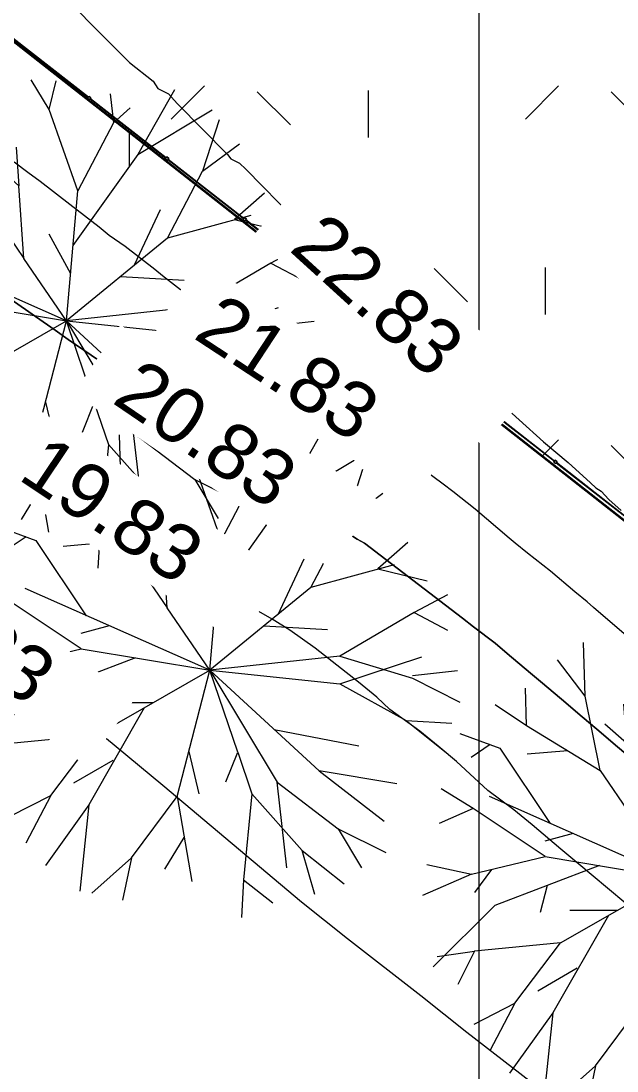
# Model space of a CAD drawing. Header units: metres. Extents: x -207 to 292, y -187 to 169.
# Drawn here: x -109.54 to -97.45, y -127.81 to -106.49 of the extents above; entities that cross this region are included whole.
import ezdxf

# ---------------------------------------------------------------- set-up
doc = ezdxf.new("R2010")
doc.units = ezdxf.units.M
doc.linetypes.add('IMPORT-IMPORT-LÍMITE2 _2_', pattern=[36.83, 6.35, -2.54, 0, -2.54, 25.4, 0, 0, 0])
for name, color, linetype, lineweight in [('A-GLAZ-CWMG', 7, 'Continuous', 9), ('ACHURADO', 7, 'Continuous', 9), ('arboles y arbustos', 7, 'Continuous', 9), ('C-TOPO', 7, 'Continuous', 9), ('C-TOPO-LABL', 7, 'Continuous', 9), ('C-TOPO-MAJR', 7, 'Continuous', 35), ('grilla', 7, 'Continuous', 9), ('linea propiedad', 7, 'IMPORT-IMPORT-LÍMITE2 _2_', 35)]:
    doc.layers.add(name, color=color, linetype=linetype, lineweight=lineweight)
doc.layers.add('PR10-ARQ-PL-001-Emplazamiento-C-1_dwg', color=7, linetype='Continuous', lineweight=9, true_color=0x767676)
doc.styles.add('Arial_2', font='arial.ttf', dxfattribs={"height": 1.125})

# ---------------------------------------------------------------- blocks, each defined once
blk = doc.blocks.new('PR10-ARQ-PL-001-Emplazamiento-C-1_dwg_Circular Mullion - 5mm-517344-PLANTA EMPLAZAMIENTO-674655-PLANTA EMPLAZAMIENTO ACTUALIZADO')
at = {"layer": 'A-GLAZ-CWMG', "flags": 128}
for points in [[(-84.442, 139.656), (-83.711, 141.464), (-83.713, 141.465), (-83.716, 141.466), (-84.446, 139.658), (-84.444, 139.657)], [(-84.444, 139.657), (-83.713, 141.465)]]:
    blk.add_lwpolyline(points, close=True, dxfattribs=at)
blk = doc.blocks.new('PR10-ARQ-PL-001-Emplazamiento-C-1_dwg_Rectangular Mullion - 50 x 50 mm-517346-PLANTA EMPLAZAMIENTO-674657-PLANTA EMPLAZAMIENTO ACTUALIZADO')
at = {"layer": 'A-GLAZ-CWMG', "flags": 128}
blk.add_lwpolyline([(0.025, 0.025), (-0.025, 0.025), (-0.025, -0.025), (0.025, -0.025)], close=True, dxfattribs=at)
blk = doc.blocks.new('PR10-ARQ-PL-001-Emplazamiento-C-1_dwg_Rectangular Mullion - 50 x 50 mm-517357-PLANTA EMPLAZAMIENTO-674659-PLANTA EMPLAZAMIENTO ACTUALIZADO')
at = {"layer": 'A-GLAZ-CWMG', "flags": 128}
blk.add_lwpolyline([(0.025, 0.025), (0.025, -0.025), (-0.025, -0.025), (-0.025, 0.025)], close=True, dxfattribs=at)
blk = doc.blocks.new('PR10-ARQ-PL-001-Emplazamiento-C-1_dwg_PR10-ARQ-PL-001-Emplazamiento-WIP-A_dwg_arbolito2-671575-PLANTA EMPLAZAMIENTO-674710-PLANTA EMPLAZAMIENTO ACTUALIZADO')
at = {"layer": 'arboles y arbustos'}
for p, q in [((79, 3660), (-283, 4264)), ((-1368, 3061), (-1929, 3801)), ((3531, 3446), (3194, 2410)), ((1704, 3199), (1704, 2495)), ((1878, 2746), (565, 895)), ((-3295, 2076), (-3678, 1817)), ((-2547, 1888), (-1721, 1960)), ((2336, 1620), (1807, 496)), ((76, 1135), (516, 326)), ((-3637, 777), (-4331, 473)), ((-1609, 271), (-2183, 115)), ((2821, 188), (1534, 261)), ((3068, -911), (4732, -361)), ((-3676, -555), (-4665, -988)), ((-3269, -458), (-3616, -929)), ((-2140, -787), (-2280, -1329)), ((5457, -647), (4542, -746)), ((-716, -1292), (-1676, -1292)), ((4413, -1655), (5341, -1707)), ((1739, -1838), (3454, -2164)), ((-4369, -2226), (-3610, -2120)), ((6, -2283), (211, -3139)), ((-2328, -2920), (-1527, -2458)), ((-2796, -3175), (-3300, -4141)), ((-2023, -3367), (-2208, -5117)), ((-482, -4668), (-87, -4026)), ((3034, -3854), (4001, -4335)), ((-1156, -4443), (-1342, -5303)), ((1114, -4886), (1071, -5652))]:
    blk.add_line(p, q, dxfattribs=at)
at = {"layer": 'arboles y arbustos', "flags": 128}
for points in [[(-2560, 2465), (-1063, 1554), (-1368, 3061), (-1401, 4150)], [(1385, 3388), (661, 2007), (79, 3660), (221, 4243)], [(2623, 4059), (1878, 2746), (3390, 3652)], [(1322, 3974), (1385, 3388), (1728, 3690)], [(-3197, 2891), (-2560, 2465), (-2576, 3223)], [(-589, 2897), (-531, 2106), (-968, 2495)], [(4172, 1505), (2480, 1049), (3194, 2410), (3940, 2964)], [(-3908, 2302), (-3099, 2004), (-2078, 473)], [(-1063, 1554), (-433, 633), (-531, 2106)], [(2480, 1049), (433, -633), (661, 2007)], [(4449, 1960), (3842, 1426), (4838, 1183)], [(-4583, -358), (-3676, -555), (-2181, -197), (-3637, 777), (-4292, 1176)], [(-2181, -197), (433, -633), (-3312, 1026)], [(5254, 901), (4577, 540), (5249, 185)], [(-1866, -1951), (433, -633), (-433, 633)], [(4577, 540), (3067, -348), (433, -633), (2646, -2675)], [(-1080, -381), (-3199, -1193), (-4453, -2432)], [(3067, -348), (4539, -791), (5502, -1281)], [(-230, -3198), (433, -633), (1795, -2906)], [(997, -2297), (433, -633), (3068, -911), (4413, -1655), (5264, -2335)], [(-898, -1396), (-2023, -3367), (-2901, -4596)], [(-3623, -3597), (-2796, -3175), (-1866, -1951), (-3610, -2120), (-3954, -2795)], [(757, -2895), (997, -2297), (1284, -3142)], [(4224, -2938), (2646, -2675), (3965, -3695)], [(1996, -4647), (1795, -2906), (3034, -3854), (3507, -4643)], [(2305, -4291), (1284, -3142), (1114, -4886), (1710, -5354)], [(-1963, -5161), (-1156, -4443), (-230, -3198), (68, -4925)], [(2561, -5184), (2305, -4291), (3157, -4971)]]:
    blk.add_lwpolyline(points, dxfattribs=at)
blk = doc.blocks.new('PR10-ARQ-PL-001-Emplazamiento-C-1_dwg-674643-PLANTA EMPLAZAMIENTO ACTUALIZADO')
at = {"layer": 'ACHURADO'}
h = blk.add_hatch(dxfattribs=at)
h.set_pattern_fill('FP_1', color=256, style=0, pattern_type=2)
h.set_pattern_definition([(90, (-655750.258, -5498481.082), (-3.592, 3.592), [0.9525, -6.232]), (45, (-655750.258, -5498481.082), (-3.5921024484, 3.5921024484), [0.9525, -4.127]), (135, (-655750.258, -5498481.082), (-3.5921024484, -3.5921024484), [0.9525, -4.127])])
h.paths.add_polyline_path([(-94.086, -119.165), (-91.032, -70.423), (-99.695, -67.022), (-98.719, -64.566), (-118.96, -56.618), (-118.649, -55.835), (-118.855, -55.514), (-118.616, -54.913), (-118.277, -54.897), (-110.01, -34.083), (-113.235, -35.26), (-115.933, -41.843), (-119.856, -51.176), (-122.923, -49.89), (-125.331, -55.633), (-128.913, -54.131), (-126.505, -48.389), (-126.632, -48.335), (-127.862, -43.679), (-150.258, -47.708), (-150.258, -66.405), (-137.14, -85.351), (-95.256, -118.246)])
h.paths.add_polyline_path([(-120.421, -79.818), (-121.52, -78.705), (-122.585, -79.569), (-128.379, -76.931), (-126.546, -73.14), (-128.84, -72.278), (-126.416, -65.824), (-128.27, -65.134), (-127.165, -62.164), (-125.301, -62.857), (-123.251, -57.4), (-110.3, -62.621), (-115.401, -75.566), (-118.287, -74.464), (-118.635, -75.467), (-117.3, -76.959), (-119.206, -78.705)])
h.paths.add_polyline_path([(-126.458, -61.942), (-126.573, -61.936), (-126.796, -61.889), (-126.902, -61.848), (-127.004, -61.796), (-127.109, -61.727), (-127.189, -61.662), (-127.27, -61.581), (-127.341, -61.492), (-127.404, -61.397), (-127.456, -61.295), (-127.497, -61.188), (-127.526, -61.078), (-127.544, -60.965), (-127.55, -60.851), (-127.544, -60.737), (-127.526, -60.624), (-127.497, -60.514), (-127.456, -60.407), (-127.404, -60.305), (-127.341, -60.209), (-127.27, -60.121), (-127.189, -60.04), (-127.1, -59.968), (-127.004, -59.906), (-126.902, -59.854), (-126.685, -59.783), (-126.546, -59.764), (-126.458, -59.759), (-126.344, -59.765), (-126.232, -59.783), (-126.121, -59.813), (-126.015, -59.854), (-125.913, -59.906), (-125.817, -59.968), (-125.728, -60.04), (-125.647, -60.121), (-125.575, -60.209), (-125.513, -60.305), (-125.461, -60.407), (-125.42, -60.514), (-125.391, -60.624), (-125.373, -60.737), (-125.367, -60.851), (-125.373, -60.965), (-125.391, -61.078), (-125.42, -61.188), (-125.461, -61.295), (-125.513, -61.397), (-125.575, -61.492), (-125.647, -61.581), (-125.728, -61.662), (-125.817, -61.734), (-125.913, -61.796), (-126.076, -61.872), (-126.121, -61.889), (-126.232, -61.918), (-126.344, -61.936)])
h.paths.add_polyline_path([(-121.416, -57.963), (-121.431, -57.961), (-121.431, -57.927), (-121.403, -57.939)])
h.paths.add_polyline_path([(-121.487, -57.935), (-121.502, -57.933), (-121.502, -57.9), (-121.473, -57.911)])
h.paths.add_polyline_path([(-121.548, -57.91), (-121.563, -57.909), (-121.563, -57.875), (-121.535, -57.887)])
h.paths.add_polyline_path([(-121.62, -57.882), (-121.634, -57.88), (-121.634, -57.847), (-121.606, -57.859)])
h.paths.add_polyline_path([(-119.491, -57.024), (-120.384, -56.639), (-120.449, -56.79), (-120.881, -56.604), (-120.724, -56.241), (-120.293, -56.427), (-120.354, -56.569), (-119.461, -56.955)])
h.paths.add_polyline_path([(-120.572, -56.638), (-120.511, -56.617), (-120.487, -56.595), (-120.6, -56.543), (-120.607, -56.511), (-120.588, -56.484), (-120.567, -56.477), (-120.457, -56.525), (-120.467, -56.461), (-120.507, -56.411), (-120.567, -56.387), (-120.631, -56.395), (-120.682, -56.434), (-120.707, -56.494), (-120.7, -56.558), (-120.663, -56.61), (-120.604, -56.637)])
at = {"layer": 'C-TOPO', "flags": 128}
for points in [[(-97.213, -116.709), (-97.598, -116.407), (-97.933, -116.143), (-98.127, -115.991), (-98.384, -115.789), (-98.937, -115.354), (-99.547, -114.875), (-99.849, -114.639), (-100.479, -114.143), (-101.163, -113.606), (-101.224, -113.559), (-101.758, -113.139), (-102.146, -112.834), (-102.672, -112.421), (-102.685, -112.411), (-102.699, -112.4), (-104.094, -111.304), (-104.177, -111.239), (-104.284, -111.155), (-104.878, -110.688), (-105.371, -110.302), (-105.702, -110.041), (-105.993, -109.813), (-106.321, -109.555), (-107.089, -108.952), (-107.371, -108.73), (-107.821, -108.377), (-108.55, -107.804), (-109.413, -107.127), (-109.659, -106.933)], [(-109.659, -106.933), (-109.413, -107.127), (-108.55, -107.804), (-107.821, -108.377), (-107.371, -108.73), (-107.089, -108.952), (-106.321, -109.555), (-105.993, -109.813), (-105.702, -110.041), (-105.371, -110.302), (-104.878, -110.688), (-104.284, -111.155), (-104.177, -111.239), (-104.094, -111.304), (-102.699, -112.4), (-102.685, -112.411), (-102.672, -112.421), (-102.146, -112.834), (-101.758, -113.139), (-101.224, -113.559), (-101.163, -113.606), (-100.479, -114.143), (-99.849, -114.639), (-99.547, -114.875), (-98.937, -115.354), (-98.384, -115.789), (-98.127, -115.991), (-97.933, -116.143), (-97.598, -116.407), (-97.213, -116.709)]]:
    blk.add_lwpolyline(points, dxfattribs=at)
at = {"layer": 'C-TOPO-MAJR', "color": 1, "lineweight": 9, "true_color": 0xff0000, "flags": 128}
for points in [[(-109.139, -105.52), (-107.345, -107.335), (-106.866, -107.714), (-106.765, -107.861), (-106.552, -107.97), (-106.378, -108.167), (-105.356, -109.202), (-105.289, -109.293), (-105.108, -109.379), (-104.984, -109.504), (-103.972, -110.529), (-103.846, -110.685), (-103.813, -110.726), (-103.788, -110.734), (-103.323, -111.131), (-102.193, -112.16), (-102.191, -112.164), (-102.184, -112.168), (-101.995, -112.272), (-101.39, -112.822), (-101.286, -112.917), (-101.129, -113.092), (-101.106, -113.112), (-100.569, -113.602), (-100.318, -113.811), (-100.066, -114.02), (-99.929, -114.145), (-98.947, -115.04), (-98.696, -115.249), (-98.444, -115.458), (-97.991, -115.871), (-97.885, -115.968), (-97.774, -116.036), (-97.616, -116.206), (-97.367, -116.432)], [(-97.211, -119.016), (-97.927, -118.403), (-98.059, -118.287), (-98.309, -118.084), (-98.802, -117.66), (-99.27, -117.295), (-99.521, -117.092), (-99.642, -116.994), (-100.33, -116.403), (-100.785, -116.045), (-100.983, -115.896), (-101.764, -115.316), (-101.971, -115.162), (-102.059, -115.095), (-102.296, -114.922), (-102.557, -114.712), (-103.078, -114.341), (-103.287, -114.193), (-103.609, -113.947), (-104.082, -113.569), (-104.391, -113.366), (-104.603, -113.224), (-104.923, -112.972), (-105.704, -112.392), (-105.918, -112.255), (-106.673, -111.669), (-106.832, -111.535), (-107.428, -111.073), (-107.754, -110.85), (-107.96, -110.679), (-108.556, -110.216), (-109.153, -109.754), (-109.403, -109.568), (-109.684, -109.36)], [(-97.055, -121.554), (-97.528, -121.153), (-97.773, -120.947), (-98.246, -120.546), (-98.491, -120.34), (-98.964, -119.939), (-99.209, -119.733), (-99.681, -119.332), (-99.927, -119.126), (-100.362, -118.792), (-100.589, -118.618), (-100.817, -118.444), (-101.252, -118.111), (-101.48, -117.937), (-101.915, -117.603), (-102.143, -117.429), (-102.578, -117.095), (-102.722, -117.012), (-103.628, -116.417), (-104.05, -116.092), (-104.262, -115.935), (-104.667, -115.658), (-105.52, -115.076), (-105.716, -114.932), (-106.013, -114.729), (-107.039, -114.027), (-107.341, -113.808), (-107.489, -113.718), (-107.805, -113.495), (-108.584, -112.96), (-108.853, -112.768), (-109.093, -112.603), (-110.42, -111.682)], [(-97.273, -124.411), (-97.643, -124.103), (-98.225, -123.613), (-98.595, -123.305), (-99.176, -122.815), (-99.547, -122.507), (-100.071, -122.115), (-100.709, -121.528), (-101.08, -121.219), (-101.451, -120.911), (-102.061, -120.471), (-102.328, -120.225), (-102.699, -119.916), (-103.137, -119.573), (-103.575, -119.23), (-104.093, -118.859), (-104.452, -118.635), (-104.718, -118.48), (-104.983, -118.284), (-106.147, -117.45), (-106.438, -117.256), (-107.075, -116.833), (-107.576, -116.498), (-108.108, -116.142), (-108.465, -115.899), (-108.903, -115.601), (-109.441, -115.26), (-109.539, -115.178), (-110.069, -114.834)], [(-99.008, -128.186), (-100.498, -127.032), (-101.43, -126.286), (-102.919, -125.132), (-103.852, -124.386), (-105.259, -123.2), (-106.667, -122.013), (-107.851, -121.032), (-108.799, -120.297), (-109.747, -119.563)]]:
    blk.add_lwpolyline(points, dxfattribs=at)
at = {"layer": 'grilla'}
blk.add_line((-100.258, 166.258), (-100.258, -186.737), dxfattribs=at)
at = {"layer": 'linea propiedad', "flags": 128}
blk.add_lwpolyline([(143.795, -0.255), (151.813, 17.148), (-83.704, 141.488), (-161.771, -49.779), (-137.14, -85.351), (-83.167, -127.74), (-59.701, -140.481)], dxfattribs=at)
for p, rotation in [((49.345, -65.363), 74.00000000000007), ((49.345, -65.363), 74.00000000000007), ((49.345, -65.363), 74.00000000000007), ((50.921, -66.595), 73.99999999999977), ((50.921, -66.595), 73.99999999999977), ((50.921, -66.595), 73.99999999999977), ((52.497, -67.826), 73.9999999999997), ((52.497, -67.826), 73.9999999999997), ((52.497, -67.826), 73.9999999999997), ((54.073, -69.057), 74.00000000000007), ((54.073, -69.057), 74.00000000000007), ((54.073, -69.057), 74.00000000000007), ((55.649, -70.289), 73.9999999999997), ((55.649, -70.289), 73.9999999999997), ((55.649, -70.289), 73.9999999999997), ((57.225, -71.52), 74.00000000000007), ((57.225, -71.52), 74.00000000000007), ((57.225, -71.52), 74.00000000000007), ((58.801, -72.751), 73.9999999999997), ((58.801, -72.751), 73.99999999999997), ((58.801, -72.751), 73.99999999999997), ((60.377, -73.983), 74.00000000000007), ((60.377, -73.983), 73.99999999999977), ((60.377, -73.983), 73.99999999999977)]:
    blk.add_blockref('PR10-ARQ-PL-001-Emplazamiento-C-1_dwg_Circular Mullion - 5mm-517344-PLANTA EMPLAZAMIENTO-674655-PLANTA EMPLAZAMIENTO ACTUALIZADO', p, dxfattribs=dict(rotation=rotation))
at = {"xscale": 0.001, "yscale": 0.001, "zscale": 0.001}
for p in [(-109.054, -111.948), (-106.144, -119.043), (-96.731, -123.262)]:
    blk.add_blockref('PR10-ARQ-PL-001-Emplazamiento-C-1_dwg_PR10-ARQ-PL-001-Emplazamiento-WIP-A_dwg_arbolito2-671575-PLANTA EMPLAZAMIENTO-674710-PLANTA EMPLAZAMIENTO ACTUALIZADO', p, dxfattribs=at)
at = {"extrusion": (0, 0, -1), "rotation": 218.0000000000002}
for name, p in [('PR10-ARQ-PL-001-Emplazamiento-C-1_dwg_Rectangular Mullion - 50 x 50 mm-517346-PLANTA EMPLAZAMIENTO-674657-PLANTA EMPLAZAMIENTO ACTUALIZADO', (108.159, -108.057)), ('PR10-ARQ-PL-001-Emplazamiento-C-1_dwg_Rectangular Mullion - 50 x 50 mm-517357-PLANTA EMPLAZAMIENTO-674659-PLANTA EMPLAZAMIENTO ACTUALIZADO', (108.159, -108.057)), ('PR10-ARQ-PL-001-Emplazamiento-C-1_dwg_Rectangular Mullion - 50 x 50 mm-517346-PLANTA EMPLAZAMIENTO-674657-PLANTA EMPLAZAMIENTO ACTUALIZADO', (106.583, -109.288)), ('PR10-ARQ-PL-001-Emplazamiento-C-1_dwg_Rectangular Mullion - 50 x 50 mm-517357-PLANTA EMPLAZAMIENTO-674659-PLANTA EMPLAZAMIENTO ACTUALIZADO', (106.583, -109.288)), ('PR10-ARQ-PL-001-Emplazamiento-C-1_dwg_Rectangular Mullion - 50 x 50 mm-517346-PLANTA EMPLAZAMIENTO-674657-PLANTA EMPLAZAMIENTO ACTUALIZADO', (105.007, -110.519)), ('PR10-ARQ-PL-001-Emplazamiento-C-1_dwg_Rectangular Mullion - 50 x 50 mm-517357-PLANTA EMPLAZAMIENTO-674659-PLANTA EMPLAZAMIENTO ACTUALIZADO', (105.007, -110.519)), ('PR10-ARQ-PL-001-Emplazamiento-C-1_dwg_Rectangular Mullion - 50 x 50 mm-517346-PLANTA EMPLAZAMIENTO-674657-PLANTA EMPLAZAMIENTO ACTUALIZADO', (103.431, -111.751)), ('PR10-ARQ-PL-001-Emplazamiento-C-1_dwg_Rectangular Mullion - 50 x 50 mm-517357-PLANTA EMPLAZAMIENTO-674659-PLANTA EMPLAZAMIENTO ACTUALIZADO', (103.431, -111.751)), ('PR10-ARQ-PL-001-Emplazamiento-C-1_dwg_Rectangular Mullion - 50 x 50 mm-517346-PLANTA EMPLAZAMIENTO-674657-PLANTA EMPLAZAMIENTO ACTUALIZADO', (101.854, -112.982)), ('PR10-ARQ-PL-001-Emplazamiento-C-1_dwg_Rectangular Mullion - 50 x 50 mm-517357-PLANTA EMPLAZAMIENTO-674659-PLANTA EMPLAZAMIENTO ACTUALIZADO', (101.854, -112.982)), ('PR10-ARQ-PL-001-Emplazamiento-C-1_dwg_Rectangular Mullion - 50 x 50 mm-517346-PLANTA EMPLAZAMIENTO-674657-PLANTA EMPLAZAMIENTO ACTUALIZADO', (100.278, -114.213)), ('PR10-ARQ-PL-001-Emplazamiento-C-1_dwg_Rectangular Mullion - 50 x 50 mm-517357-PLANTA EMPLAZAMIENTO-674659-PLANTA EMPLAZAMIENTO ACTUALIZADO', (100.278, -114.213)), ('PR10-ARQ-PL-001-Emplazamiento-C-1_dwg_Rectangular Mullion - 50 x 50 mm-517346-PLANTA EMPLAZAMIENTO-674657-PLANTA EMPLAZAMIENTO ACTUALIZADO', (98.702, -115.445)), ('PR10-ARQ-PL-001-Emplazamiento-C-1_dwg_Rectangular Mullion - 50 x 50 mm-517357-PLANTA EMPLAZAMIENTO-674659-PLANTA EMPLAZAMIENTO ACTUALIZADO', (98.702, -115.445))]:
    blk.add_blockref(name, p, dxfattribs=at)
at = {"layer": 'C-TOPO-LABL', "char_height": 1.125, "width": 5.2338, "attachment_point": 1, "line_spacing_factor": 0.941778, "style": 'Arial_2'}
for s, insert, rotation in [(' 22.83', (-103.698, -110.019), 317.6653), (' 21.83', (-105.828, -111.742), 326.7245), (' 20.83', (-107.456, -113.057), 325.7438), (' 19.83', (-109.372, -114.61), 326.1996), (' 18.83', (-112.29, -116.968), 324.2935)]:
    blk.add_mtext(s, dxfattribs=dict(at, insert=insert, rotation=rotation))
blk = doc.blocks.new('Circular Mullion - 5mm-517344-PLANTA EMPLAZAMIENTO ACTUALIZADO')
at = {"layer": 'A-GLAZ-CWMG'}
for p, q in [((-83.716, 141.466), (-84.446, 139.658)), ((-84.444, 139.657), (-83.713, 141.465)), ((-83.713, 141.465), (-84.444, 139.657)), ((-84.442, 139.656), (-83.711, 141.464)), ((-83.713, 141.465), (-83.716, 141.466)), ((-83.711, 141.464), (-83.713, 141.465)), ((-84.446, 139.658), (-84.444, 139.657)), ((-84.444, 139.657), (-84.442, 139.656))]:
    blk.add_line(p, q, dxfattribs=at)
blk = doc.blocks.new('Rectangular Mullion - 50 x 50 mm-517346-PLANTA EMPLAZAMIENTO ACTUALIZADO')
at = {"layer": 'A-GLAZ-CWMG'}
for p, q in [((0.025, 0.025), (-0.025, 0.025)), ((-0.025, 0.025), (-0.025, -0.025)), ((0.025, -0.025), (0.025, 0.025)), ((-0.025, -0.025), (0.025, -0.025))]:
    blk.add_line(p, q, dxfattribs=at)
blk = doc.blocks.new('Rectangular Mullion - 50 x 50 mm-517357-PLANTA EMPLAZAMIENTO ACTUALIZADO')
at = {"layer": 'A-GLAZ-CWMG'}
for p, q in [((-0.025, -0.025), (-0.025, 0.025)), ((-0.025, 0.025), (0.025, 0.025)), ((0.025, 0.025), (0.025, -0.025)), ((0.025, -0.025), (-0.025, -0.025))]:
    blk.add_line(p, q, dxfattribs=at)

msp = doc.modelspace()

# ---------------------------------------------------------------- linework, layer by layer
at = {"layer": 'C-TOPO'}
for p, q in [((-109.659, -106.933), (-109.413, -107.127)), ((-109.413, -107.127), (-109.659, -106.933)), ((-109.413, -107.127), (-108.55, -107.804)), ((-108.55, -107.804), (-109.413, -107.127)), ((-108.55, -107.804), (-107.821, -108.377)), ((-107.821, -108.377), (-108.55, -107.804)), ((-107.821, -108.377), (-107.371, -108.73)), ((-107.371, -108.73), (-107.821, -108.377)), ((-107.371, -108.73), (-107.089, -108.952)), ((-107.089, -108.952), (-107.371, -108.73)), ((-107.089, -108.952), (-106.321, -109.555)), ((-106.321, -109.555), (-107.089, -108.952)), ((-106.321, -109.555), (-105.993, -109.813)), ((-105.993, -109.813), (-106.321, -109.555)), ((-105.993, -109.813), (-105.702, -110.041)), ((-105.702, -110.041), (-105.993, -109.813)), ((-105.702, -110.041), (-105.371, -110.302)), ((-105.371, -110.302), (-105.702, -110.041)), ((-105.371, -110.302), (-104.878, -110.688)), ((-104.878, -110.688), (-105.371, -110.302)), ((-104.878, -110.688), (-104.284, -111.155)), ((-104.284, -111.155), (-104.878, -110.688)), ((-104.284, -111.155), (-104.177, -111.239)), ((-104.177, -111.239), (-104.284, -111.155)), ((-104.177, -111.239), (-104.094, -111.304)), ((-104.094, -111.304), (-104.177, -111.239)), ((-104.094, -111.304), (-102.699, -112.4)), ((-102.699, -112.4), (-104.094, -111.304)), ((-102.699, -112.4), (-102.685, -112.411)), ((-102.685, -112.411), (-102.699, -112.4)), ((-102.685, -112.411), (-102.672, -112.421)), ((-102.672, -112.421), (-102.685, -112.411)), ((-102.672, -112.421), (-102.146, -112.834)), ((-102.146, -112.834), (-102.672, -112.421)), ((-102.146, -112.834), (-101.758, -113.139)), ((-101.758, -113.139), (-102.146, -112.834)), ((-101.758, -113.139), (-101.224, -113.559)), ((-101.224, -113.559), (-101.758, -113.139)), ((-101.224, -113.559), (-101.163, -113.606)), ((-101.163, -113.606), (-101.224, -113.559)), ((-101.163, -113.606), (-100.479, -114.143)), ((-100.479, -114.143), (-101.163, -113.606)), ((-100.479, -114.143), (-99.849, -114.639)), ((-99.849, -114.639), (-100.479, -114.143)), ((-99.849, -114.639), (-99.547, -114.875)), ((-99.547, -114.875), (-99.849, -114.639)), ((-99.547, -114.875), (-98.937, -115.354)), ((-98.937, -115.354), (-99.547, -114.875)), ((-98.937, -115.354), (-98.384, -115.789)), ((-98.384, -115.789), (-98.937, -115.354)), ((-98.384, -115.789), (-98.127, -115.991)), ((-98.127, -115.991), (-98.384, -115.789)), ((-98.127, -115.991), (-97.933, -116.143)), ((-97.933, -116.143), (-98.127, -115.991)), ((-97.933, -116.143), (-97.598, -116.407)), ((-97.598, -116.407), (-97.933, -116.143)), ((-97.598, -116.407), (-97.213, -116.709)), ((-97.213, -116.709), (-97.598, -116.407))]:
    msp.add_line(p, q, dxfattribs=at)
at = {"layer": 'C-TOPO-MAJR', "color": 1, "lineweight": 9, "true_color": 0xff0000, "flags": 128}
for points in [[(-109.139, -105.52), (-107.345, -107.335), (-106.866, -107.714), (-106.765, -107.861), (-106.552, -107.97), (-106.378, -108.167), (-105.356, -109.202), (-105.289, -109.293), (-105.108, -109.379), (-104.984, -109.504), (-103.972, -110.529), (-103.846, -110.685), (-103.813, -110.726), (-103.788, -110.734), (-103.323, -111.131), (-102.193, -112.16), (-102.191, -112.164), (-102.184, -112.168), (-101.995, -112.272), (-101.39, -112.822), (-101.286, -112.917), (-101.129, -113.092), (-101.106, -113.112), (-100.569, -113.602), (-100.318, -113.811), (-100.066, -114.02), (-99.929, -114.145), (-98.947, -115.04), (-98.696, -115.249), (-98.444, -115.458), (-97.991, -115.871), (-97.885, -115.968), (-97.774, -116.036), (-97.616, -116.206), (-97.367, -116.432)], [(-97.211, -119.016), (-97.927, -118.403), (-98.059, -118.287), (-98.309, -118.084), (-98.802, -117.66), (-99.27, -117.295), (-99.521, -117.092), (-99.642, -116.994), (-100.33, -116.403), (-100.785, -116.045), (-100.983, -115.896), (-101.764, -115.316), (-101.971, -115.162), (-102.059, -115.095), (-102.296, -114.922), (-102.557, -114.712), (-103.078, -114.341), (-103.287, -114.193), (-103.609, -113.947), (-104.082, -113.569), (-104.391, -113.366), (-104.603, -113.224), (-104.923, -112.972), (-105.704, -112.392), (-105.918, -112.255), (-106.673, -111.669), (-106.832, -111.535), (-107.428, -111.073), (-107.754, -110.85), (-107.96, -110.679), (-108.556, -110.216), (-109.153, -109.754), (-109.403, -109.568), (-109.684, -109.36)], [(-110.42, -111.682), (-109.093, -112.603), (-108.853, -112.768), (-108.584, -112.96), (-107.805, -113.495), (-107.489, -113.718), (-107.341, -113.808), (-107.039, -114.027), (-106.013, -114.729), (-105.716, -114.932), (-105.52, -115.076), (-104.667, -115.658), (-104.262, -115.935), (-104.05, -116.092), (-103.628, -116.417), (-102.722, -117.012), (-102.578, -117.095), (-102.143, -117.429), (-101.915, -117.603), (-101.48, -117.937), (-101.252, -118.111), (-100.817, -118.444), (-100.589, -118.618), (-100.362, -118.792), (-99.927, -119.126), (-99.681, -119.332), (-99.209, -119.733), (-98.964, -119.939), (-98.491, -120.34), (-98.246, -120.546), (-97.773, -120.947), (-97.528, -121.153), (-97.055, -121.554)], [(-97.273, -124.411), (-97.643, -124.103), (-98.225, -123.613), (-98.595, -123.305), (-99.176, -122.815), (-99.547, -122.507), (-100.071, -122.115), (-100.709, -121.528), (-101.08, -121.219), (-101.451, -120.911), (-102.061, -120.471), (-102.328, -120.225), (-102.699, -119.916), (-103.137, -119.573), (-103.575, -119.23), (-104.093, -118.859), (-104.452, -118.635), (-104.718, -118.48), (-104.983, -118.284), (-106.147, -117.45), (-106.438, -117.256), (-107.075, -116.833), (-107.576, -116.498), (-108.108, -116.142), (-108.465, -115.899), (-108.903, -115.601), (-109.441, -115.26), (-109.539, -115.178), (-110.069, -114.834)], [(-99.008, -128.186), (-100.498, -127.032), (-101.43, -126.286), (-102.919, -125.132), (-103.852, -124.386), (-105.259, -123.2), (-106.667, -122.013), (-107.851, -121.032), (-108.799, -120.297), (-109.747, -119.563)]]:
    msp.add_lwpolyline(points, dxfattribs=at)

# ---------------------------------------------------------------- block references
at = {"layer": 'A-GLAZ-CWMG'}
for p, rotation in [((49.345, -65.363), 74.00000000000007), ((49.345, -65.363), 74.00000000000007), ((49.345, -65.363), 74.00000000000007), ((50.921, -66.595), 73.99999999999977), ((50.921, -66.595), 73.99999999999977), ((50.921, -66.595), 73.99999999999977), ((52.497, -67.826), 73.9999999999997), ((52.497, -67.826), 73.9999999999997), ((52.497, -67.826), 73.9999999999997), ((54.073, -69.057), 74.00000000000007), ((54.073, -69.057), 74.00000000000007), ((54.073, -69.057), 74.00000000000007), ((55.649, -70.289), 73.9999999999997), ((55.649, -70.289), 73.9999999999997), ((55.649, -70.289), 73.9999999999997), ((57.225, -71.52), 74.00000000000007), ((57.225, -71.52), 74.00000000000007), ((57.225, -71.52), 74.00000000000007), ((58.801, -72.751), 73.9999999999997), ((58.801, -72.751), 74), ((58.801, -72.751), 74), ((60.377, -73.983), 74.00000000000007), ((60.377, -73.983), 73.99999999999977), ((60.377, -73.983), 73.99999999999977)]:
    msp.add_blockref('Circular Mullion - 5mm-517344-PLANTA EMPLAZAMIENTO ACTUALIZADO', p, dxfattribs=dict(at, rotation=rotation))
at = {"layer": 'A-GLAZ-CWMG', "extrusion": (0, 0, -1), "rotation": 218.0000000000002}
for name, p in [('Rectangular Mullion - 50 x 50 mm-517346-PLANTA EMPLAZAMIENTO ACTUALIZADO', (108.159, -108.057)), ('Rectangular Mullion - 50 x 50 mm-517357-PLANTA EMPLAZAMIENTO ACTUALIZADO', (108.159, -108.057)), ('Rectangular Mullion - 50 x 50 mm-517346-PLANTA EMPLAZAMIENTO ACTUALIZADO', (106.583, -109.288)), ('Rectangular Mullion - 50 x 50 mm-517357-PLANTA EMPLAZAMIENTO ACTUALIZADO', (106.583, -109.288)), ('Rectangular Mullion - 50 x 50 mm-517346-PLANTA EMPLAZAMIENTO ACTUALIZADO', (105.007, -110.519)), ('Rectangular Mullion - 50 x 50 mm-517357-PLANTA EMPLAZAMIENTO ACTUALIZADO', (105.007, -110.519)), ('Rectangular Mullion - 50 x 50 mm-517346-PLANTA EMPLAZAMIENTO ACTUALIZADO', (103.431, -111.751)), ('Rectangular Mullion - 50 x 50 mm-517357-PLANTA EMPLAZAMIENTO ACTUALIZADO', (103.431, -111.751)), ('Rectangular Mullion - 50 x 50 mm-517346-PLANTA EMPLAZAMIENTO ACTUALIZADO', (101.854, -112.982)), ('Rectangular Mullion - 50 x 50 mm-517357-PLANTA EMPLAZAMIENTO ACTUALIZADO', (101.854, -112.982)), ('Rectangular Mullion - 50 x 50 mm-517346-PLANTA EMPLAZAMIENTO ACTUALIZADO', (100.278, -114.213)), ('Rectangular Mullion - 50 x 50 mm-517357-PLANTA EMPLAZAMIENTO ACTUALIZADO', (100.278, -114.213)), ('Rectangular Mullion - 50 x 50 mm-517346-PLANTA EMPLAZAMIENTO ACTUALIZADO', (98.702, -115.445)), ('Rectangular Mullion - 50 x 50 mm-517357-PLANTA EMPLAZAMIENTO ACTUALIZADO', (98.702, -115.445))]:
    msp.add_blockref(name, p, dxfattribs=at)
at = {"layer": 'PR10-ARQ-PL-001-Emplazamiento-C-1_dwg', "color": 7}
msp.add_blockref('PR10-ARQ-PL-001-Emplazamiento-C-1_dwg-674643-PLANTA EMPLAZAMIENTO ACTUALIZADO', (0, 0), dxfattribs=at)

# ---------------------------------------------------------------- next in the draw order: texts
at = {"layer": 'C-TOPO-LABL', "insert": (-112.286, -116.961), "char_height": 1.125, "width": 5.74249, "attachment_point": 1, "rotation": 324.2935, "line_spacing_factor": 0.941778, "style": 'Arial_2', "bg_fill": 3, "box_fill_scale": 1.25, "bg_fill_color": 256, "bg_fill_true_color": 13158600, "bg_fill_transparency": 0}
msp.add_mtext(' 18.83 ', dxfattribs=at)

# ---------------------------------------------------------------- next in the draw order: texts
at = {"layer": 'C-TOPO-LABL', "insert": (-109.368, -114.603), "char_height": 1.125, "width": 5.74249, "attachment_point": 1, "rotation": 326.1996, "line_spacing_factor": 0.941778, "style": 'Arial_2', "bg_fill": 3, "box_fill_scale": 1.25, "bg_fill_color": 256, "bg_fill_true_color": 13158600, "bg_fill_transparency": 0}
msp.add_mtext(' 19.83 ', dxfattribs=at)

# ---------------------------------------------------------------- next in the draw order: texts
at = {"layer": 'C-TOPO-LABL', "insert": (-107.452, -113.051), "char_height": 1.125, "width": 5.74249, "attachment_point": 1, "rotation": 325.7438, "line_spacing_factor": 0.941778, "style": 'Arial_2', "bg_fill": 3, "box_fill_scale": 1.25, "bg_fill_color": 256, "bg_fill_true_color": 13158600, "bg_fill_transparency": 0}
msp.add_mtext(' 20.83 ', dxfattribs=at)

# ---------------------------------------------------------------- next in the draw order: texts
at = {"layer": 'C-TOPO-LABL', "insert": (-105.823, -111.735), "char_height": 1.125, "width": 5.74249, "attachment_point": 1, "rotation": 326.7245, "line_spacing_factor": 0.941778, "style": 'Arial_2', "bg_fill": 3, "box_fill_scale": 1.25, "bg_fill_color": 256, "bg_fill_true_color": 13158600, "bg_fill_transparency": 0}
msp.add_mtext(' 21.83 ', dxfattribs=at)

# ---------------------------------------------------------------- next in the draw order: texts
at = {"layer": 'C-TOPO-LABL', "insert": (-103.693, -110.013), "char_height": 1.125, "width": 5.74249, "attachment_point": 1, "rotation": 317.6653, "line_spacing_factor": 0.941778, "style": 'Arial_2', "bg_fill": 3, "box_fill_scale": 1.25, "bg_fill_color": 256, "bg_fill_true_color": 13158600, "bg_fill_transparency": 0}
msp.add_mtext(' 22.83 ', dxfattribs=at)

doc.saveas('drawing.dxf')
